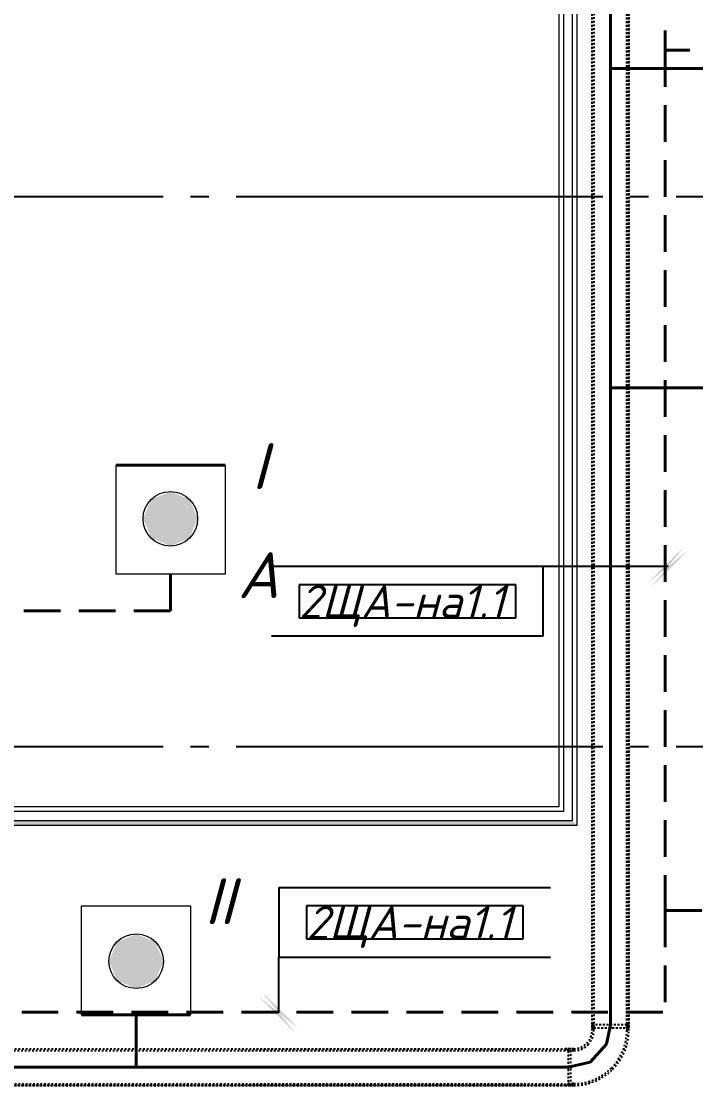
# Model space of a CAD drawing. Header units: millimetres. Extents: x 0 to 1286, y 0 to 420.
# Drawn here: x 466.5 to 503.3, y 141.1 to 199.2 of the extents above; entities that cross this region are included whole.
import ezdxf

# ---------------------------------------------------------------- set-up
doc = ezdxf.new("R2010")
doc.units = ezdxf.units.MM
doc.linetypes.add('JIS_02_2.0', pattern=[3, 2, -1])
doc.linetypes.add('ГОСТ 2.303 5', pattern=[24, 20, -1.5, 1, -1.5])
for name, color, linetype in [('Viewport1ForCustomObjects_0', 7, 'Continuous'), ('Viewport2ForCustomObjects_0', 7, 'Continuous'), ('СПКБ-0000-000-АР#002$0$Стены', 7, 'Continuous'), ('Строительные оси', 7, 'Continuous'), ('ЭМ_ЛОТКИ', 3, 'JIS_02_2.0'), ('ЭО_АВАРИЙНОЕ ОСВЕЩЕНИЕ', 7, 'Continuous'), ('ЭО_РАБОЧЕЕ ОСВЕЩЕНИЕ', 7, 'Continuous')]:
    doc.layers.add(name, color=color, linetype=linetype)
doc.layers.add('СПКБ-0000-000-АР#002$0$Стены_Ном._пера__161', color=7, linetype='Continuous', lineweight=13, true_color=0xe11606)
doc.styles.add('2.5', font='isocpeui.ttf')
doc.styles.add('CustomTextStyle132', font='isocpeui.ttf', dxfattribs={"height": 1.8})
doc.styles.add('CustomTextStyle87', font='isocpeui.ttf', dxfattribs={"height": 1.8})
pattern_1 = [(0, (0, 0), (0, 75), [0, -75])]

# ---------------------------------------------------------------- blocks, each defined once
blk = doc.blocks.new('*U665')
at = {"color": 0, "linetype": 'ByBlock', "lineweight": -2}
for p, q in [((-101, 0), (-101, -29.5)), ((-101, 0), (-100.2, 0)), ((-100.2, 0), (-100.2, -29.5)), ((-100.2, 0), (-98.7, 0)), ((-98.7, 0), (98.7, 0)), ((98.7, 0), (100.2, 0)), ((100.2, 0), (100.2, -29.5)), ((100.2, 0), (101, 0)), ((101, 0), (101, -29.5)), ((-100, -31), (-100, -11835.5)), ((-90, -31), (-100, -31)), ((-100, -11835.5), (-100, -31)), ((-90, -11835.5), (-90, -31)), ((90, -31), (90, -11835.5)), ((100, -31), (90, -31)), ((100, -11835.5), (100, -31)), ((100, -11835.5), (100, -31))]:
    blk.add_line(p, q, dxfattribs=at)
blk.add_circle((0, -15), 3.5, dxfattribs=at)
for centre, radius, start, end in [((-99.8, -29.5), 1.21, 180.00001, 247.38013), ((-100.4, -31), 0.413, 0, 67.38013), ((-99.8, -29.5), 0.413, 180.00004, 247.38013), ((-100.4, -31), 1.21, 0, 67.38013), ((100.4, -31), 1.21, 112.61987, 180), ((99.8, -29.5), 0.413, 292.61987, 359.99996), ((100.4, -31), 0.413, 112.61987, 180), ((99.8, -29.5), 1.21, 292.61987, 359.99999)]:
    blk.add_arc(centre, radius, start, end, dxfattribs=at)
blk = doc.blocks.new('*U671')
at = {"color": 0, "linetype": 'ByBlock', "lineweight": -2}
for p, q in [((30, 200), (0, 200)), ((0, 200), (0, 190)), ((30, 200), (0, 200)), ((0, 190), (30, 190)), ((0, 190), (0, 189.2)), ((0, 189.2), (0, 189)), ((0, 189), (0, 11)), ((0, 10.8), (0, 11)), ((0, 10), (0, 10.8)), ((30, 10), (0, 10)), ((0, 10), (0, 0)), ((0, 0), (30, 0)), ((30, 0), (0, 0)), ((130, -100), (130, -130)), ((130, -100), (130, -130)), ((140, -130), (140, -100)), ((320, -100), (320, -130)), ((330, -130), (330, -100)), ((330, -100), (330, -130)), ((140, -130), (130, -130)), ((131.5, -130), (131.5, -130.2)), ((131.5, -130.2), (139.2, -130.2)), ((139.8, -130.2), (139.2, -130.2)), ((141, -130.2), (139.8, -130.2)), ((141.2, -130.2), (141, -130.2)), ((141.2, -130.2), (319.2, -130.2)), ((319.2, -130.2), (319.4, -130.2)), ((319.4, -130.2), (320.6, -130.2)), ((330, -130), (320, -130)), ((320.6, -130.2), (321.2, -130.2)), ((321.2, -130.2), (328.9, -130.2)), ((328.9, -130.2), (328.9, -130))]:
    blk.add_line(p, q, dxfattribs=at)
for centre in [(15, 100), (230.2, -115.2)]:
    blk.add_circle(centre, 3.5, dxfattribs=at)
for radius, start, end in [(300, 45, 90), (290, 45, 90), (290, 360, 45), (300, 360, 45), (110, 45, 90), (100, 45, 90), (100, 360, 45), (110, 360, 45)]:
    blk.add_arc((30, -100), radius, start, end, dxfattribs=at)
blk = doc.blocks.new('*U675')
at = {"color": 0, "linetype": 'ByBlock', "lineweight": -2}
for p, q in [((-100, -31), (-100, -13943.4)), ((-100, -13943.4), (-100, -31)), ((-90, -13943.4), (-90, -31)), ((90, -31), (90, -13943.4)), ((100, -13943.4), (100, -31)), ((100, -13943.4), (100, -31)), ((-90, -13943.4), (-100, -13943.4)), ((90, -13943.4), (-90, -13943.4)), ((100, -13943.4), (90, -13943.4))]:
    blk.add_line(p, q, dxfattribs=at)
blk.add_circle((0, -13928.4), 3.5, dxfattribs=at)
blk = doc.blocks.new('*E728')
at = {"layer": 'Строительные оси', "color": 3, "linetype": 'ГОСТ 2.303 5', "lineweight": 25}
for p, q in [((280.431, 68.857), (-283.569, 68.857)), ((280.431, 38.857), (-283.569, 38.857))]:
    blk.add_line(p, q, dxfattribs=at)
at = {"layer": 'ЭО_АВАРИЙНОЕ ОСВЕЩЕНИЕ', "color": 1, "linetype": 'JIS_02_2.0', "lineweight": 40}
for p, q in [((163.847, 86.933), (163.847, 76.857)), ((180.181, 76.857), (163.847, 76.857)), ((163.847, 76.857), (163.847, 29.943)), ((136.832, 48.278), (136.832, 46.278)), ((136.832, 46.278), (52.786, 46.278)), ((163.847, 29.943), (165.911, 29.943)), ((163.847, 29.943), (163.847, 24.391)), ((44.718, 24.391), (163.847, 24.391))]:
    blk.add_line(p, q, dxfattribs=at)
at = {"layer": 'ЭО_АВАРИЙНОЕ ОСВЕЩЕНИЕ', "color": 1, "lineweight": 40}
blk.add_line((133.875, 54.228), (139.825, 54.228), dxfattribs=at)
at = {"layer": 'ЭО_АВАРИЙНОЕ ОСВЕЩЕНИЕ', "color": 7, "lineweight": 0}
for p, q in [((133.875, 48.278), (133.875, 54.228)), ((139.825, 54.228), (139.825, 48.278)), ((139.825, 48.278), (133.875, 48.278))]:
    blk.add_line(p, q, dxfattribs=at)
blk.add_circle((136.832, 51.302), 1.488, dxfattribs=at)
at = {"layer": 'ЭО_АВАРИЙНОЕ ОСВЕЩЕНИЕ', "color": 1, "lineweight": 0}
for points in [[(135.781, 52.354), (135.345, 51.302), (138.32, 51.302)], [(136.832, 52.79), (135.781, 52.354), (137.884, 52.354)], [(135.781, 52.354), (137.884, 52.354), (138.32, 51.302)], [(135.345, 51.302), (135.781, 50.251), (137.884, 50.251)], [(135.345, 51.302), (138.32, 51.302), (137.884, 50.251)], [(135.781, 50.251), (137.884, 50.251), (136.832, 49.815)]]:
    blk.add_solid(points, dxfattribs=at)
at = {"layer": 'ЭО_РАБОЧЕЕ ОСВЕЩЕНИЕ', "color": 5, "lineweight": 40}
for p, q in [((160.847, 75.857), (160.847, 115.429)), ((178.399, 75.857), (160.847, 75.857)), ((160.847, 58.438), (160.847, 75.857)), ((165.911, 58.438), (160.847, 58.438)), ((160.847, 58.438), (160.847, 23.695)), ((137.925, 24.243), (131.975, 24.243)), ((134.968, 24.243), (134.968, 21.391)), ((160.847, 23.695), (160.64, 22.639)), ((160.64, 22.639), (159.753, 21.657)), ((159.753, 21.657), (158.548, 21.391)), ((134.968, 21.391), (126.075, 21.391)), ((158.548, 21.391), (134.968, 21.391))]:
    blk.add_line(p, q, dxfattribs=at)
at = {"layer": 'ЭО_РАБОЧЕЕ ОСВЕЩЕНИЕ', "color": 7, "lineweight": 0}
for p, q in [((131.975, 30.193), (137.925, 30.193)), ((131.975, 24.243), (131.975, 30.193)), ((137.925, 30.193), (137.925, 24.243))]:
    blk.add_line(p, q, dxfattribs=at)
blk.add_circle((134.968, 27.168), 1.488, dxfattribs=at)
at = {"layer": 'ЭО_РАБОЧЕЕ ОСВЕЩЕНИЕ', "color": 5, "lineweight": 0}
for points in [[(134.968, 28.655), (133.916, 28.22), (136.019, 28.22)], [(133.916, 28.22), (133.48, 27.168), (136.455, 27.168)], [(133.916, 28.22), (136.019, 28.22), (136.455, 27.168)], [(133.48, 27.168), (133.916, 26.116), (136.019, 26.116)], [(133.48, 27.168), (136.455, 27.168), (136.019, 26.116)], [(133.916, 26.116), (136.019, 26.116), (134.968, 25.68)]]:
    blk.add_solid(points, dxfattribs=at)
blk = doc.blocks.new('СПКБ-0000-000-АР#002$0$Стена_49', base_point=(-350.6, 3459.3))
at = {"layer": 'СПКБ-0000-000-АР#002$0$Стены_Ном._пера__161', "linetype": 'Continuous', "lineweight": 13, "true_color": 0xe11606}
h = blk.add_hatch(dxfattribs=at)
h.set_pattern_fill('ГИПС', color=12, style=0, pattern_type=2)
h.set_pattern_definition(pattern_1)
h.paths.add_polyline_path([(15803.5, 3559.3), (8349.6, 3559.3), (8349.6, 3534.3), (15828.5, 3534.3)])
h = blk.add_hatch(dxfattribs=at)
h.set_pattern_fill('ГИПС', color=12, style=0, pattern_type=2)
h.set_pattern_definition(pattern_1)
h.paths.add_polyline_path([(8349.6, 3459.3), (15903.5, 3459.3), (15878.5, 3484.3), (8349.6, 3484.3)])
at = {"layer": 'СПКБ-0000-000-АР#002$0$Стены_Ном._пера__161', "color": 12, "linetype": 'Continuous', "lineweight": 13, "true_color": 0xe11606}
for p, q in [((15828.5, 3534.3), (8349.6, 3534.3)), ((8349.6, 3484.3), (15878.5, 3484.3))]:
    blk.add_line(p, q, dxfattribs=at)
at = {"layer": 'СПКБ-0000-000-АР#002$0$Стены_Ном._пера__161', "color": 12, "linetype": 'Continuous', "lineweight": 13, "true_color": 0xe11606, "flags": 128}
for points in [[(15803.5, 3559.3), (8349.6, 3559.3)], [(8349.6, 3459.3), (15903.5, 3459.3)]]:
    blk.add_lwpolyline(points, dxfattribs=at)
blk = doc.blocks.new('СПКБ-0000-000-АР#002$0$Стена_156', base_point=(15903.5, 3459.3))
at = {"layer": 'СПКБ-0000-000-АР#002$0$Стены_Ном._пера__161', "linetype": 'Continuous', "lineweight": 13, "true_color": 0xe11606}
h = blk.add_hatch(dxfattribs=at)
h.set_pattern_fill('ГИПС', color=12, style=0, pattern_type=2)
h.set_pattern_definition(pattern_1)
h.paths.add_polyline_path([(15803.5, 3559.3), (15828.5, 3534.3), (15828.5, 10945.7), (15803.5, 10945.7)])
h = blk.add_hatch(dxfattribs=at)
h.set_pattern_fill('ГИПС', color=12, style=0, pattern_type=2)
h.set_pattern_definition(pattern_1)
h.paths.add_polyline_path([(15878.5, 10945.7), (15878.5, 3484.3), (15903.5, 3459.3), (15903.5, 10945.7)])
at = {"layer": 'СПКБ-0000-000-АР#002$0$Стены_Ном._пера__161', "color": 12, "linetype": 'Continuous', "lineweight": 13, "true_color": 0xe11606}
for p, q in [((15828.5, 10945.7), (15828.5, 3534.3)), ((15878.5, 3484.3), (15878.5, 10945.7))]:
    blk.add_line(p, q, dxfattribs=at)
at = {"layer": 'СПКБ-0000-000-АР#002$0$Стены_Ном._пера__161', "color": 12, "linetype": 'Continuous', "lineweight": 13, "true_color": 0xe11606, "flags": 128}
for points in [[(15903.5, 3459.3), (15903.5, 10945.7)], [(15803.5, 10245.7), (15803.5, 3559.3)]]:
    blk.add_lwpolyline(points, dxfattribs=at)
blk = doc.blocks.new('*E727')
at = {"layer": 'СПКБ-0000-000-АР#002$0$Стены', "color": 12, "lineweight": 13, "true_color": 0xe11606, "xscale": 0.01, "yscale": 0.01, "zscale": 0.01}
for name, p in [('СПКБ-0000-000-АР#002$0$Стена_156', (435.354, 83.25)), ('СПКБ-0000-000-АР#002$0$Стена_49', (272.812, 83.25))]:
    blk.add_blockref(name, p, dxfattribs=at)
blk = doc.blocks.new('CustomObjectsInViewport1_0')
at = {"layer": 'ЭО_АВАРИЙНОЕ ОСВЕЩЕНИЕ'}
for p, q in [((494.937, 169.425), (480.115, 169.425)), ((501.752, 169.425), (494.937, 169.425)), ((494.937, 165.625), (494.937, 169.425)), ((494.937, 165.625), (480.115, 165.625)), ((480.516, 151.917), (495.339, 151.917)), ((480.516, 151.917), (480.516, 148.117)), ((480.516, 145.084), (480.516, 148.117)), ((480.516, 148.117), (495.339, 148.117))]:
    blk.add_line(p, q, dxfattribs=at)
at = {"layer": 'ЭО_АВАРИЙНОЕ ОСВЕЩЕНИЕ', "color": 7, "true_color": 0xffffff}
for p, q in [((493.437, 168.425), (481.615, 168.425)), ((481.615, 168.425), (481.615, 166.625)), ((493.437, 166.625), (493.437, 168.425)), ((481.615, 166.625), (493.437, 166.625)), ((481.615, 166.625), (481.615, 166.625)), ((493.839, 150.917), (482.016, 150.917)), ((482.016, 150.917), (482.016, 149.117)), ((493.839, 149.117), (493.839, 150.917)), ((482.016, 149.117), (493.839, 149.117)), ((482.016, 149.117), (482.016, 149.117))]:
    blk.add_line(p, q, dxfattribs=at)
at = {"layer": 'ЭО_АВАРИЙНОЕ ОСВЕЩЕНИЕ'}
for points in [[(500.858, 168.319), (502.858, 170.319), (502.646, 170.531), (500.646, 168.531)], [(479.41, 145.978), (481.41, 143.978), (481.622, 144.19), (479.622, 146.19)]]:
    blk.add_solid(points, dxfattribs=at)
for style, p in [('CustomTextStyle132', (481.615, 166.625)), ('CustomTextStyle87', (482.016, 149.117))]:
    blk.add_text('2ЩА-на1.1', height=1.8, dxfattribs=dict(at, style=style)).set_placement(p)

msp = doc.modelspace()

# ---------------------------------------------------------------- block references
msp.add_blockref('*E727', (61.438, 72.071))
at = {"layer": 'Viewport1ForCustomObjects_0'}
msp.add_blockref('CustomObjectsInViewport1_0', (0, 0), dxfattribs=at)
at = {"layer": 'Viewport2ForCustomObjects_0'}
msp.add_blockref('*E728', (337.756, 120.729), dxfattribs=at)
at = {"layer": 'ЭМ_ЛОТКИ', "xscale": -0.01, "yscale": 0.01, "zscale": 0.01}
msp.add_blockref('*U675', (498.604, 283.707), dxfattribs=at)
at = {"layer": 'ЭМ_ЛОТКИ', "yscale": 0.01, "zscale": 0.01}
for name, p, xscale, rotation in [('*U671', (497.604, 144.422), 0.01, 270.0608274362987), ('*U665', (496.454, 142.119), -0.01, 270)]:
    msp.add_blockref(name, p, dxfattribs=dict(at, xscale=xscale, rotation=rotation))

# ---------------------------------------------------------------- texts
at = {"layer": 'ЭО_АВАРИЙНОЕ ОСВЕЩЕНИЕ', "insert": (479.442, 174.908), "char_height": 2.5, "attachment_point": 5, "style": '2.5'}
msp.add_mtext('I', dxfattribs=at)
at = {"layer": 'ЭО_АВАРИЙНОЕ ОСВЕЩЕНИЕ', "color": 1, "insert": (479.393, 168.958), "char_height": 2.5, "attachment_point": 5, "style": '2.5'}
msp.add_mtext('А', dxfattribs=at)
at = {"layer": 'ЭО_РАБОЧЕЕ ОСВЕЩЕНИЕ', "insert": (477.261, 151.175), "char_height": 2.5, "attachment_point": 5, "style": '2.5'}
msp.add_mtext('II', dxfattribs=at)

doc.saveas('drawing.dxf')
